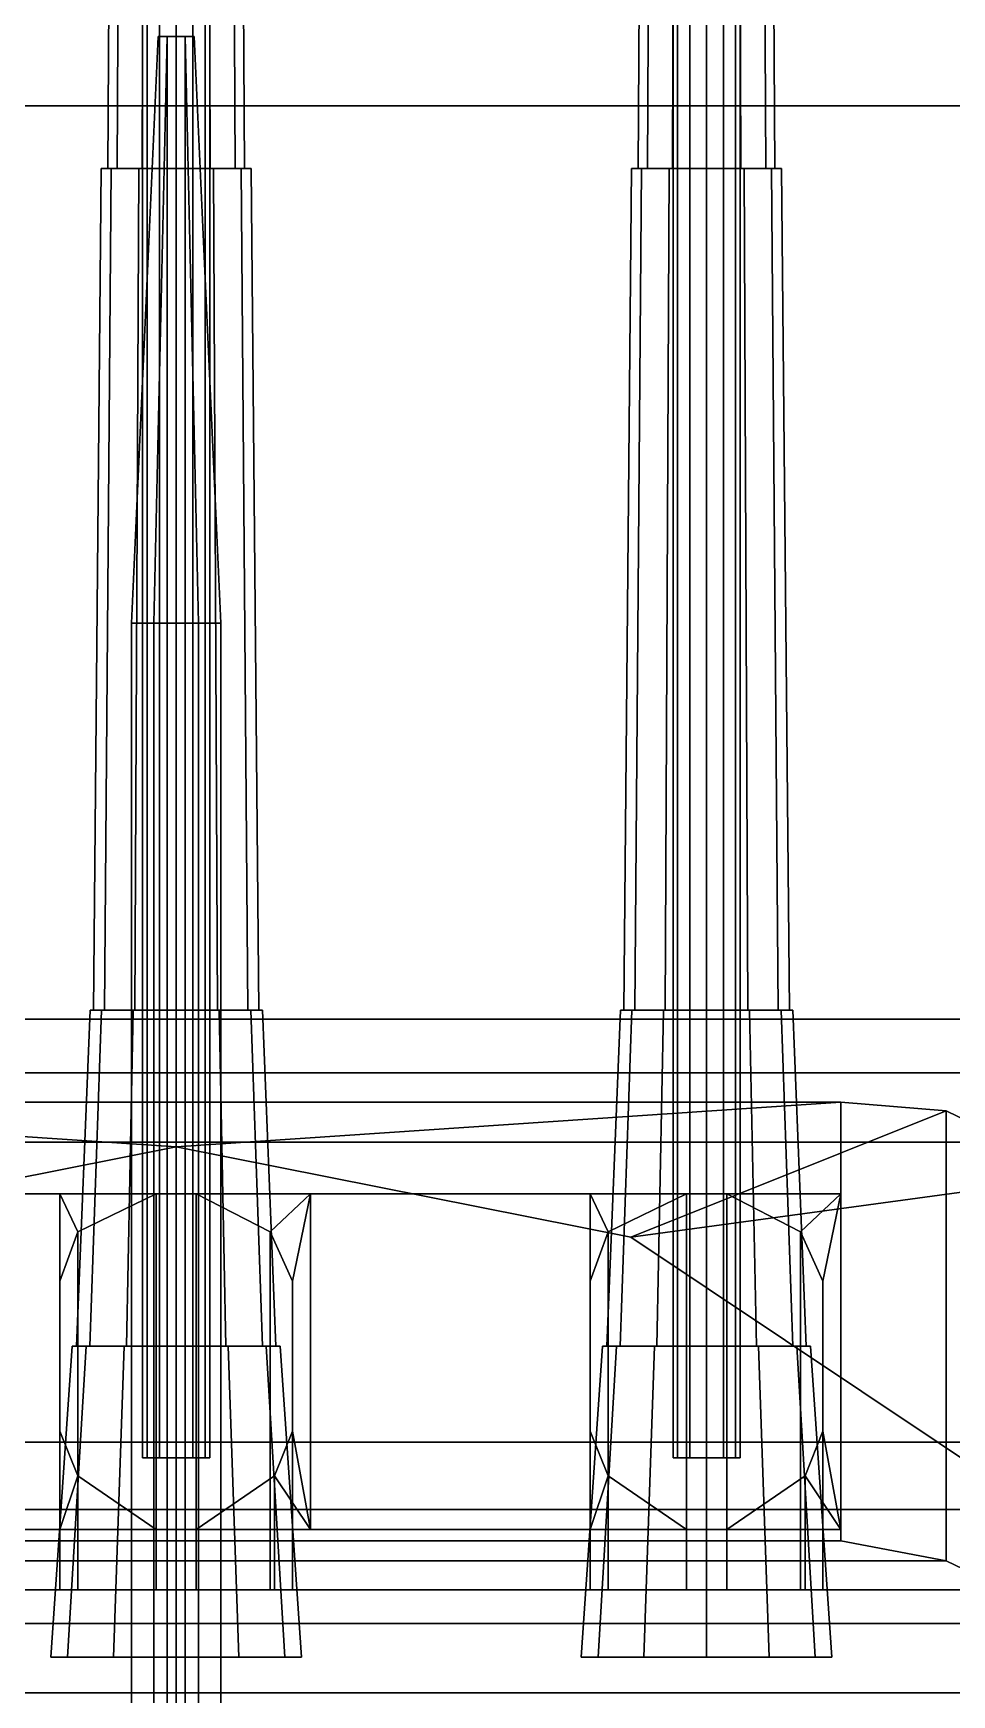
# Model space of a CAD drawing. Header units: millimetres. Extents: x -15 to 15, y -108 to 101.
# Drawn here: x -0.64 to 3.47, y -6.36 to 1.07 of the extents above; entities that cross this region are included whole.
import ezdxf

# ---------------------------------------------------------------- set-up
doc = ezdxf.new("R2010")
doc.units = ezdxf.units.MM
for name, color, linetype in [('citadelle', 3, 'Continuous'), ('gun', 1, 'Continuous'), ('railings_mirrored', 6, 'Continuous'), ('superstructure', 4, 'Continuous'), ('turret', 2, 'Continuous')]:
    doc.layers.add(name, color=color, linetype=linetype)

msp = doc.modelspace()

# ---------------------------------------------------------------- linework, layer by layer
for points in [[(-6.59, 2.36, -9.51), (0, 2.36, -9.55), (0, -3.58, -9.55), (-6.59, -3.58, -9.51)], [(6.59, -3.58, -9.51), (0, -3.58, -9.55), (0, 2.36, -9.55), (6.59, 2.36, -9.51)], [(-0.2, -1.57, 19.7), (-0.1, -1.57, 19.8732), (-0.04, 1.05, 19.6693), (-0.08, 1.05, 19.6)], [(-0.1, -1.57, 19.5268), (-0.2, -1.57, 19.7), (-0.08, 1.05, 19.6), (-0.04, 1.05, 19.5307)], [(-0.1, -1.57, 19.8732), (0.1, -1.57, 19.8732), (0.04, 1.05, 19.6693), (-0.04, 1.05, 19.6693)], [(0.1, -1.57, 19.5268), (-0.1, -1.57, 19.5268), (-0.04, 1.05, 19.5307), (0.04, 1.05, 19.5307)], [(-0.04, 1.05, 19.6693), (0.04, 1.05, 19.6693), (0.08, 1.05, 19.6), (-0.08, 1.05, 19.6)], [(-0.08, 1.05, 19.6), (0.08, 1.05, 19.6), (0.04, 1.05, 19.5307), (-0.04, 1.05, 19.5307)], [(-0.04, 1.05, 19.33), (-0.04, -15.01, 19.33), (-0.04, -15.01, 19.53), (-0.04, 1.05, 19.53)], [(0.04, 1.05, 19.53), (0.04, 1.05, 19.33), (-0.04, 1.05, 19.33), (-0.04, 1.05, 19.53)], [(0.04, 1.05, 19.33), (0.04, -15.01, 19.33), (-0.04, -15.01, 19.33), (-0.04, 1.05, 19.33)], [(0.1, -1.57, 19.8732), (0.2, -1.57, 19.7), (0.08, 1.05, 19.6), (0.04, 1.05, 19.6693)], [(0.2, -1.57, 19.7), (0.1, -1.57, 19.5268), (0.04, 1.05, 19.5307), (0.08, 1.05, 19.6)], [(0.04, -15.01, 19.53), (0.04, -15.01, 19.33), (0.04, 1.05, 19.33), (0.04, 1.05, 19.53)], [(-0.2, -17.83, 19.7), (-0.1, -17.83, 19.8732), (-0.1, -1.57, 19.8732), (-0.2, -1.57, 19.7)], [(-0.1, -17.83, 19.5268), (-0.2, -17.83, 19.7), (-0.2, -1.57, 19.7), (-0.1, -1.57, 19.5268)], [(-0.1, -17.83, 19.8732), (0.1, -17.83, 19.8732), (0.1, -1.57, 19.8732), (-0.1, -1.57, 19.8732)], [(0.1, -17.83, 19.5268), (-0.1, -17.83, 19.5268), (-0.1, -1.57, 19.5268), (0.1, -1.57, 19.5268)], [(0.1, -17.83, 19.8732), (0.2, -17.83, 19.7), (0.2, -1.57, 19.7), (0.1, -1.57, 19.8732)], [(0.2, -17.83, 19.7), (0.1, -17.83, 19.5268), (0.1, -1.57, 19.5268), (0.2, -1.57, 19.7)], [(-6.59, -3.58, -9.51), (0, -3.58, -9.55), (0, -9.44, -9.55), (-6.59, -9.44, -9.5)], [(6.59, -9.44, -9.5), (0, -9.44, -9.55), (0, -3.58, -9.55), (6.59, -3.58, -9.51)]]:
    msp.add_3dface(points)
at = {"layer": 'citadelle'}
for points in [[(12.07, 6.28, 4.59), (-12.07, 6.28, 4.59), (-12.13, 0.74, 4.59), (12.13, 0.74, 4.59)], [(12.13, 0.74, 4.59), (-12.13, 0.74, 4.59), (-13.6, -3.34, 4.59), (13.6, -3.34, 4.59)], [(13.6, -3.34, 4.59), (-13.6, -3.34, 4.59), (-12.99, -3.89, 4.59), (12.99, -3.89, 4.59)], [(12.99, -3.89, 4.59), (-12.99, -3.89, 4.59), (-12.34, -5.23, 4.59), (12.34, -5.23, 4.59)], [(12.34, -5.23, 4.59), (-12.34, -5.23, 4.59), (-12.41, -5.53, 4.59), (12.41, -5.53, 4.59)], [(12.41, -5.53, 4.59), (-12.41, -5.53, 4.59), (-13.09, -9.43, 4.59), (13.09, -9.43, 4.59)]]:
    msp.add_3dface(points, dxfattribs=at)
at = {"layer": 'gun'}
for points in [[(-0.2425, 4.7, 7.07), (-0.28, 4.7, 6.93), (-0.305, 0.46, 6.93), (-0.2641, 0.46, 7.0825)], [(-0.28, 4.7, 6.93), (-0.2425, 4.7, 6.79), (-0.2641, 0.46, 6.7775), (-0.305, 0.46, 6.93)], [(-0.14, 4.7, 7.1725), (-0.2425, 4.7, 7.07), (-0.2641, 0.46, 7.0825), (-0.1525, 0.46, 7.1941)], [(-0.2425, 4.7, 6.79), (-0.14, 4.7, 6.6875), (-0.1525, 0.46, 6.6659), (-0.2641, 0.46, 6.7775)], [(0, 4.7, 7.21), (-0.14, 4.7, 7.1725), (-0.1525, 0.46, 7.1941), (0, 0.46, 7.235)], [(-0.14, 4.7, 6.6875), (0, 4.7, 6.65), (0, 0.46, 6.625), (-0.1525, 0.46, 6.6659)], [(-0.15, -5.3, 6.93), (-0.1299, -5.3, 6.855), (-0.1299, 4.7, 6.855), (-0.15, 4.7, 6.93)], [(-0.1299, -5.3, 7.005), (-0.15, -5.3, 6.93), (-0.15, 4.7, 6.93), (-0.1299, 4.7, 7.005)], [(-0.1299, -5.3, 6.855), (-0.075, -5.3, 6.8001), (-0.075, 4.7, 6.8001), (-0.1299, 4.7, 6.855)], [(-0.075, -5.3, 7.0599), (-0.1299, -5.3, 7.005), (-0.1299, 4.7, 7.005), (-0.075, 4.7, 7.0599)], [(0, -5.3, 7.08), (-0.075, -5.3, 7.0599), (-0.075, 4.7, 7.0599), (0, 4.7, 7.08)], [(-0.075, -5.3, 6.8001), (0, -5.3, 6.78), (0, 4.7, 6.78), (-0.075, 4.7, 6.8001)], [(0.14, 4.7, 7.1725), (0, 4.7, 7.21), (0, 0.46, 7.235), (0.1525, 0.46, 7.1941)], [(0, 4.7, 6.65), (0.14, 4.7, 6.6875), (0.1525, 0.46, 6.6659), (0, 0.46, 6.625)], [(0.075, -5.3, 7.0599), (0, -5.3, 7.08), (0, 4.7, 7.08), (0.075, 4.7, 7.0599)], [(0, -5.3, 6.78), (0.075, -5.3, 6.8001), (0.075, 4.7, 6.8001), (0, 4.7, 6.78)], [(0.1299, -5.3, 7.005), (0.075, -5.3, 7.0599), (0.075, 4.7, 7.0599), (0.1299, 4.7, 7.005)], [(0.075, -5.3, 6.8001), (0.1299, -5.3, 6.855), (0.1299, 4.7, 6.855), (0.075, 4.7, 6.8001)], [(0.15, -5.3, 6.93), (0.1299, -5.3, 7.005), (0.1299, 4.7, 7.005), (0.15, 4.7, 6.93)], [(0.1299, -5.3, 6.855), (0.15, -5.3, 6.93), (0.15, 4.7, 6.93), (0.1299, 4.7, 6.855)], [(0.2425, 4.7, 7.07), (0.14, 4.7, 7.1725), (0.1525, 0.46, 7.1941), (0.2641, 0.46, 7.0825)], [(0.14, 4.7, 6.6875), (0.2425, 4.7, 6.79), (0.2641, 0.46, 6.7775), (0.1525, 0.46, 6.6659)], [(0.28, 4.7, 6.93), (0.2425, 4.7, 7.07), (0.2641, 0.46, 7.0825), (0.305, 0.46, 6.93)], [(0.2425, 4.7, 6.79), (0.28, 4.7, 6.93), (0.305, 0.46, 6.93), (0.2641, 0.46, 6.7775)], [(2.09, 4.7, 6.93), (2.1275, 4.7, 6.79), (2.1059, 0.46, 6.7775), (2.065, 0.46, 6.93)], [(2.1275, 4.7, 7.07), (2.09, 4.7, 6.93), (2.065, 0.46, 6.93), (2.1059, 0.46, 7.0825)], [(2.1275, 4.7, 6.79), (2.23, 4.7, 6.6875), (2.2175, 0.46, 6.6659), (2.1059, 0.46, 6.7775)], [(2.23, 4.7, 7.1725), (2.1275, 4.7, 7.07), (2.1059, 0.46, 7.0825), (2.2175, 0.46, 7.1941)], [(2.23, 4.7, 6.6875), (2.37, 4.7, 6.65), (2.37, 0.46, 6.625), (2.2175, 0.46, 6.6659)], [(2.37, 4.7, 7.21), (2.23, 4.7, 7.1725), (2.2175, 0.46, 7.1941), (2.37, 0.46, 7.235)], [(2.2401, -5.3, 7.005), (2.22, -5.3, 6.93), (2.22, 4.7, 6.93), (2.2401, 4.7, 7.005)], [(2.22, -5.3, 6.93), (2.2401, -5.3, 6.855), (2.2401, 4.7, 6.855), (2.22, 4.7, 6.93)], [(2.295, -5.3, 7.0599), (2.2401, -5.3, 7.005), (2.2401, 4.7, 7.005), (2.295, 4.7, 7.0599)], [(2.2401, -5.3, 6.855), (2.295, -5.3, 6.8001), (2.295, 4.7, 6.8001), (2.2401, 4.7, 6.855)], [(2.295, -5.3, 6.8001), (2.37, -5.3, 6.78), (2.37, 4.7, 6.78), (2.295, 4.7, 6.8001)], [(2.37, -5.3, 7.08), (2.295, -5.3, 7.0599), (2.295, 4.7, 7.0599), (2.37, 4.7, 7.08)], [(2.37, -5.3, 6.78), (2.445, -5.3, 6.8001), (2.445, 4.7, 6.8001), (2.37, 4.7, 6.78)], [(2.445, -5.3, 7.0599), (2.37, -5.3, 7.08), (2.37, 4.7, 7.08), (2.445, 4.7, 7.0599)], [(2.37, 4.7, 6.65), (2.51, 4.7, 6.6875), (2.5225, 0.46, 6.6659), (2.37, 0.46, 6.625)], [(2.51, 4.7, 7.1725), (2.37, 4.7, 7.21), (2.37, 0.46, 7.235), (2.5225, 0.46, 7.1941)], [(2.445, -5.3, 6.8001), (2.4999, -5.3, 6.855), (2.4999, 4.7, 6.855), (2.445, 4.7, 6.8001)], [(2.4999, -5.3, 7.005), (2.445, -5.3, 7.0599), (2.445, 4.7, 7.0599), (2.4999, 4.7, 7.005)], [(2.4999, -5.3, 6.855), (2.52, -5.3, 6.93), (2.52, 4.7, 6.93), (2.4999, 4.7, 6.855)], [(2.52, -5.3, 6.93), (2.4999, -5.3, 7.005), (2.4999, 4.7, 7.005), (2.52, 4.7, 6.93)], [(2.51, 4.7, 6.6875), (2.6125, 4.7, 6.79), (2.6341, 0.46, 6.7775), (2.5225, 0.46, 6.6659)], [(2.6125, 4.7, 7.07), (2.51, 4.7, 7.1725), (2.5225, 0.46, 7.1941), (2.6341, 0.46, 7.0825)], [(2.6125, 4.7, 6.79), (2.65, 4.7, 6.93), (2.675, 0.46, 6.93), (2.6341, 0.46, 6.7775)], [(2.65, 4.7, 6.93), (2.6125, 4.7, 7.07), (2.6341, 0.46, 7.0825), (2.675, 0.46, 6.93)], [(-0.2901, 0.46, 7.0975), (-0.335, 0.46, 6.93), (-0.37, -3.3, 6.93), (-0.3204, -3.3, 7.115)], [(-0.335, 0.46, 6.93), (-0.2901, 0.46, 6.7625), (-0.3204, -3.3, 6.745), (-0.37, -3.3, 6.93)], [(-0.2641, 0.46, 7.0825), (-0.305, 0.46, 6.93), (-0.335, 0.46, 6.93), (-0.2901, 0.46, 7.0975)], [(-0.305, 0.46, 6.93), (-0.2641, 0.46, 6.7775), (-0.2901, 0.46, 6.7625), (-0.335, 0.46, 6.93)], [(-0.1675, 0.46, 7.2201), (-0.2901, 0.46, 7.0975), (-0.3204, -3.3, 7.115), (-0.185, -3.3, 7.2504)], [(-0.2901, 0.46, 6.7625), (-0.1675, 0.46, 6.6399), (-0.185, -3.3, 6.6096), (-0.3204, -3.3, 6.745)], [(-0.1525, 0.46, 7.1941), (-0.2641, 0.46, 7.0825), (-0.2901, 0.46, 7.0975), (-0.1675, 0.46, 7.2201)], [(-0.2641, 0.46, 6.7775), (-0.1525, 0.46, 6.6659), (-0.1675, 0.46, 6.6399), (-0.2901, 0.46, 6.7625)], [(0, 0.46, 7.265), (-0.1675, 0.46, 7.2201), (-0.185, -3.3, 7.2504), (0, -3.3, 7.3)], [(-0.1675, 0.46, 6.6399), (0, 0.46, 6.595), (0, -3.3, 6.56), (-0.185, -3.3, 6.6096)], [(0, 0.46, 7.235), (-0.1525, 0.46, 7.1941), (-0.1675, 0.46, 7.2201), (0, 0.46, 7.265)], [(-0.1525, 0.46, 6.6659), (0, 0.46, 6.625), (0, 0.46, 6.595), (-0.1675, 0.46, 6.6399)], [(0.1675, 0.46, 7.2201), (0, 0.46, 7.265), (0, -3.3, 7.3), (0.185, -3.3, 7.2504)], [(0, 0.46, 6.595), (0.1675, 0.46, 6.6399), (0.185, -3.3, 6.6096), (0, -3.3, 6.56)], [(0.1525, 0.46, 7.1941), (0, 0.46, 7.235), (0, 0.46, 7.265), (0.1675, 0.46, 7.2201)], [(0, 0.46, 6.625), (0.1525, 0.46, 6.6659), (0.1675, 0.46, 6.6399), (0, 0.46, 6.595)], [(0.2641, 0.46, 7.0825), (0.1525, 0.46, 7.1941), (0.1675, 0.46, 7.2201), (0.2901, 0.46, 7.0975)], [(0.1525, 0.46, 6.6659), (0.2641, 0.46, 6.7775), (0.2901, 0.46, 6.7625), (0.1675, 0.46, 6.6399)], [(0.2901, 0.46, 7.0975), (0.1675, 0.46, 7.2201), (0.185, -3.3, 7.2504), (0.3204, -3.3, 7.115)], [(0.1675, 0.46, 6.6399), (0.2901, 0.46, 6.7625), (0.3204, -3.3, 6.745), (0.185, -3.3, 6.6096)], [(0.305, 0.46, 6.93), (0.2641, 0.46, 7.0825), (0.2901, 0.46, 7.0975), (0.335, 0.46, 6.93)], [(0.2641, 0.46, 6.7775), (0.305, 0.46, 6.93), (0.335, 0.46, 6.93), (0.2901, 0.46, 6.7625)], [(0.335, 0.46, 6.93), (0.2901, 0.46, 7.0975), (0.3204, -3.3, 7.115), (0.37, -3.3, 6.93)], [(0.2901, 0.46, 6.7625), (0.335, 0.46, 6.93), (0.37, -3.3, 6.93), (0.3204, -3.3, 6.745)], [(2.035, 0.46, 6.93), (2.0799, 0.46, 6.7625), (2.0496, -3.3, 6.745), (2, -3.3, 6.93)], [(2.0799, 0.46, 7.0975), (2.035, 0.46, 6.93), (2, -3.3, 6.93), (2.0496, -3.3, 7.115)], [(2.065, 0.46, 6.93), (2.1059, 0.46, 6.7775), (2.0799, 0.46, 6.7625), (2.035, 0.46, 6.93)], [(2.1059, 0.46, 7.0825), (2.065, 0.46, 6.93), (2.035, 0.46, 6.93), (2.0799, 0.46, 7.0975)], [(2.0799, 0.46, 6.7625), (2.2025, 0.46, 6.6399), (2.185, -3.3, 6.6096), (2.0496, -3.3, 6.745)], [(2.2025, 0.46, 7.2201), (2.0799, 0.46, 7.0975), (2.0496, -3.3, 7.115), (2.185, -3.3, 7.2504)], [(2.1059, 0.46, 6.7775), (2.2175, 0.46, 6.6659), (2.2025, 0.46, 6.6399), (2.0799, 0.46, 6.7625)], [(2.2175, 0.46, 7.1941), (2.1059, 0.46, 7.0825), (2.0799, 0.46, 7.0975), (2.2025, 0.46, 7.2201)], [(2.2025, 0.46, 6.6399), (2.37, 0.46, 6.595), (2.37, -3.3, 6.56), (2.185, -3.3, 6.6096)], [(2.37, 0.46, 7.265), (2.2025, 0.46, 7.2201), (2.185, -3.3, 7.2504), (2.37, -3.3, 7.3)], [(2.2175, 0.46, 6.6659), (2.37, 0.46, 6.625), (2.37, 0.46, 6.595), (2.2025, 0.46, 6.6399)], [(2.37, 0.46, 7.235), (2.2175, 0.46, 7.1941), (2.2025, 0.46, 7.2201), (2.37, 0.46, 7.265)], [(2.37, 0.46, 6.595), (2.5375, 0.46, 6.6399), (2.555, -3.3, 6.6096), (2.37, -3.3, 6.56)], [(2.5375, 0.46, 7.2201), (2.37, 0.46, 7.265), (2.37, -3.3, 7.3), (2.555, -3.3, 7.2504)], [(2.37, 0.46, 6.625), (2.5225, 0.46, 6.6659), (2.5375, 0.46, 6.6399), (2.37, 0.46, 6.595)], [(2.5225, 0.46, 7.1941), (2.37, 0.46, 7.235), (2.37, 0.46, 7.265), (2.5375, 0.46, 7.2201)], [(2.5225, 0.46, 6.6659), (2.6341, 0.46, 6.7775), (2.6601, 0.46, 6.7625), (2.5375, 0.46, 6.6399)], [(2.6341, 0.46, 7.0825), (2.5225, 0.46, 7.1941), (2.5375, 0.46, 7.2201), (2.6601, 0.46, 7.0975)], [(2.5375, 0.46, 6.6399), (2.6601, 0.46, 6.7625), (2.6904, -3.3, 6.745), (2.555, -3.3, 6.6096)], [(2.6601, 0.46, 7.0975), (2.5375, 0.46, 7.2201), (2.555, -3.3, 7.2504), (2.6904, -3.3, 7.115)], [(2.6341, 0.46, 6.7775), (2.675, 0.46, 6.93), (2.705, 0.46, 6.93), (2.6601, 0.46, 6.7625)], [(2.675, 0.46, 6.93), (2.6341, 0.46, 7.0825), (2.6601, 0.46, 7.0975), (2.705, 0.46, 6.93)], [(2.6601, 0.46, 6.7625), (2.705, 0.46, 6.93), (2.74, -3.3, 6.93), (2.6904, -3.3, 6.745)], [(2.705, 0.46, 6.93), (2.6601, 0.46, 7.0975), (2.6904, -3.3, 7.115), (2.74, -3.3, 6.93)], [(-0.445, -4.8, 6.93), (-0.3854, -4.8, 7.1525), (-0.3334, -3.3, 7.1225), (-0.385, -3.3, 6.93)], [(-0.3854, -4.8, 6.7075), (-0.445, -4.8, 6.93), (-0.385, -3.3, 6.93), (-0.3334, -3.3, 6.7375)], [(-0.3854, -4.8, 7.1525), (-0.2225, -4.8, 7.3154), (-0.1925, -3.3, 7.2634), (-0.3334, -3.3, 7.1225)], [(-0.2225, -4.8, 6.5446), (-0.3854, -4.8, 6.7075), (-0.3334, -3.3, 6.7375), (-0.1925, -3.3, 6.5966)], [(-0.3204, -3.3, 7.115), (-0.37, -3.3, 6.93), (-0.385, -3.3, 6.93), (-0.3334, -3.3, 7.1225)], [(-0.37, -3.3, 6.93), (-0.3204, -3.3, 6.745), (-0.3334, -3.3, 6.7375), (-0.385, -3.3, 6.93)], [(-0.185, -3.3, 7.2504), (-0.3204, -3.3, 7.115), (-0.3334, -3.3, 7.1225), (-0.1925, -3.3, 7.2634)], [(-0.3204, -3.3, 6.745), (-0.185, -3.3, 6.6096), (-0.1925, -3.3, 6.5966), (-0.3334, -3.3, 6.7375)], [(-0.2225, -4.8, 7.3154), (0, -4.8, 7.375), (0, -3.3, 7.315), (-0.1925, -3.3, 7.2634)], [(0, -4.8, 6.485), (-0.2225, -4.8, 6.5446), (-0.1925, -3.3, 6.5966), (0, -3.3, 6.545)], [(0, -3.3, 7.3), (-0.185, -3.3, 7.2504), (-0.1925, -3.3, 7.2634), (0, -3.3, 7.315)], [(-0.185, -3.3, 6.6096), (0, -3.3, 6.56), (0, -3.3, 6.545), (-0.1925, -3.3, 6.5966)], [(0.185, -3.3, 7.2504), (0, -3.3, 7.3), (0, -3.3, 7.315), (0.1925, -3.3, 7.2634)], [(0, -4.8, 7.375), (0.2225, -4.8, 7.3154), (0.1925, -3.3, 7.2634), (0, -3.3, 7.315)], [(0, -3.3, 6.56), (0.185, -3.3, 6.6096), (0.1925, -3.3, 6.5966), (0, -3.3, 6.545)], [(0.2225, -4.8, 6.5446), (0, -4.8, 6.485), (0, -3.3, 6.545), (0.1925, -3.3, 6.5966)], [(0.3204, -3.3, 7.115), (0.185, -3.3, 7.2504), (0.1925, -3.3, 7.2634), (0.3334, -3.3, 7.1225)], [(0.185, -3.3, 6.6096), (0.3204, -3.3, 6.745), (0.3334, -3.3, 6.7375), (0.1925, -3.3, 6.5966)], [(0.2225, -4.8, 7.3154), (0.3854, -4.8, 7.1525), (0.3334, -3.3, 7.1225), (0.1925, -3.3, 7.2634)], [(0.3854, -4.8, 6.7075), (0.2225, -4.8, 6.5446), (0.1925, -3.3, 6.5966), (0.3334, -3.3, 6.7375)], [(0.37, -3.3, 6.93), (0.3204, -3.3, 7.115), (0.3334, -3.3, 7.1225), (0.385, -3.3, 6.93)], [(0.3204, -3.3, 6.745), (0.37, -3.3, 6.93), (0.385, -3.3, 6.93), (0.3334, -3.3, 6.7375)], [(0.3854, -4.8, 7.1525), (0.445, -4.8, 6.93), (0.385, -3.3, 6.93), (0.3334, -3.3, 7.1225)], [(0.445, -4.8, 6.93), (0.3854, -4.8, 6.7075), (0.3334, -3.3, 6.7375), (0.385, -3.3, 6.93)], [(1.9846, -4.8, 6.7075), (1.925, -4.8, 6.93), (1.985, -3.3, 6.93), (2.0366, -3.3, 6.7375)], [(1.925, -4.8, 6.93), (1.9846, -4.8, 7.1525), (2.0366, -3.3, 7.1225), (1.985, -3.3, 6.93)], [(2.1475, -4.8, 6.5446), (1.9846, -4.8, 6.7075), (2.0366, -3.3, 6.7375), (2.1775, -3.3, 6.5966)], [(1.9846, -4.8, 7.1525), (2.1475, -4.8, 7.3154), (2.1775, -3.3, 7.2634), (2.0366, -3.3, 7.1225)], [(2, -3.3, 6.93), (2.0496, -3.3, 6.745), (2.0366, -3.3, 6.7375), (1.985, -3.3, 6.93)], [(2.0496, -3.3, 7.115), (2, -3.3, 6.93), (1.985, -3.3, 6.93), (2.0366, -3.3, 7.1225)], [(2.0496, -3.3, 6.745), (2.185, -3.3, 6.6096), (2.1775, -3.3, 6.5966), (2.0366, -3.3, 6.7375)], [(2.185, -3.3, 7.2504), (2.0496, -3.3, 7.115), (2.0366, -3.3, 7.1225), (2.1775, -3.3, 7.2634)], [(2.37, -4.8, 6.485), (2.1475, -4.8, 6.5446), (2.1775, -3.3, 6.5966), (2.37, -3.3, 6.545)], [(2.1475, -4.8, 7.3154), (2.37, -4.8, 7.375), (2.37, -3.3, 7.315), (2.1775, -3.3, 7.2634)], [(2.185, -3.3, 6.6096), (2.37, -3.3, 6.56), (2.37, -3.3, 6.545), (2.1775, -3.3, 6.5966)], [(2.37, -3.3, 7.3), (2.185, -3.3, 7.2504), (2.1775, -3.3, 7.2634), (2.37, -3.3, 7.315)], [(2.5925, -4.8, 6.5446), (2.37, -4.8, 6.485), (2.37, -3.3, 6.545), (2.5625, -3.3, 6.5966)], [(2.37, -3.3, 6.56), (2.555, -3.3, 6.6096), (2.5625, -3.3, 6.5966), (2.37, -3.3, 6.545)], [(2.37, -4.8, 7.375), (2.5925, -4.8, 7.3154), (2.5625, -3.3, 7.2634), (2.37, -3.3, 7.315)], [(2.555, -3.3, 7.2504), (2.37, -3.3, 7.3), (2.37, -3.3, 7.315), (2.5625, -3.3, 7.2634)], [(2.555, -3.3, 6.6096), (2.6904, -3.3, 6.745), (2.7034, -3.3, 6.7375), (2.5625, -3.3, 6.5966)], [(2.6904, -3.3, 7.115), (2.555, -3.3, 7.2504), (2.5625, -3.3, 7.2634), (2.7034, -3.3, 7.1225)], [(2.7554, -4.8, 6.7075), (2.5925, -4.8, 6.5446), (2.5625, -3.3, 6.5966), (2.7034, -3.3, 6.7375)], [(2.5925, -4.8, 7.3154), (2.7554, -4.8, 7.1525), (2.7034, -3.3, 7.1225), (2.5625, -3.3, 7.2634)], [(2.6904, -3.3, 6.745), (2.74, -3.3, 6.93), (2.755, -3.3, 6.93), (2.7034, -3.3, 6.7375)], [(2.74, -3.3, 6.93), (2.6904, -3.3, 7.115), (2.7034, -3.3, 7.1225), (2.755, -3.3, 6.93)], [(2.815, -4.8, 6.93), (2.7554, -4.8, 6.7075), (2.7034, -3.3, 6.7375), (2.755, -3.3, 6.93)], [(2.7554, -4.8, 7.1525), (2.815, -4.8, 6.93), (2.755, -3.3, 6.93), (2.7034, -3.3, 7.1225)], [(-0.56, -6.19, 6.93), (-0.485, -6.19, 7.21), (-0.4027, -4.8, 7.1625), (-0.465, -4.8, 6.93)], [(-0.485, -6.19, 6.65), (-0.56, -6.19, 6.93), (-0.465, -4.8, 6.93), (-0.4027, -4.8, 6.6975)], [(-0.485, -6.19, 7.21), (-0.28, -6.19, 7.415), (-0.2325, -4.8, 7.3327), (-0.4027, -4.8, 7.1625)], [(-0.28, -6.19, 6.445), (-0.485, -6.19, 6.65), (-0.4027, -4.8, 6.6975), (-0.2325, -4.8, 6.5273)], [(-0.3854, -4.8, 7.1525), (-0.445, -4.8, 6.93), (-0.465, -4.8, 6.93), (-0.4027, -4.8, 7.1625)], [(-0.445, -4.8, 6.93), (-0.3854, -4.8, 6.7075), (-0.4027, -4.8, 6.6975), (-0.465, -4.8, 6.93)], [(-0.2225, -4.8, 7.3154), (-0.3854, -4.8, 7.1525), (-0.4027, -4.8, 7.1625), (-0.2325, -4.8, 7.3327)], [(-0.3854, -4.8, 6.7075), (-0.2225, -4.8, 6.5446), (-0.2325, -4.8, 6.5273), (-0.4027, -4.8, 6.6975)], [(-0.28, -6.19, 7.415), (0, -6.19, 7.49), (0, -4.8, 7.395), (-0.2325, -4.8, 7.3327)], [(0, -6.19, 6.37), (-0.28, -6.19, 6.445), (-0.2325, -4.8, 6.5273), (0, -4.8, 6.465)], [(0, -4.8, 7.375), (-0.2225, -4.8, 7.3154), (-0.2325, -4.8, 7.3327), (0, -4.8, 7.395)], [(-0.2225, -4.8, 6.5446), (0, -4.8, 6.485), (0, -4.8, 6.465), (-0.2325, -4.8, 6.5273)], [(0.2225, -4.8, 7.3154), (0, -4.8, 7.375), (0, -4.8, 7.395), (0.2325, -4.8, 7.3327)], [(0, -6.19, 7.49), (0.28, -6.19, 7.415), (0.2325, -4.8, 7.3327), (0, -4.8, 7.395)], [(0, -4.8, 6.485), (0.2225, -4.8, 6.5446), (0.2325, -4.8, 6.5273), (0, -4.8, 6.465)], [(0.28, -6.19, 6.445), (0, -6.19, 6.37), (0, -4.8, 6.465), (0.2325, -4.8, 6.5273)], [(0.3854, -4.8, 7.1525), (0.2225, -4.8, 7.3154), (0.2325, -4.8, 7.3327), (0.4027, -4.8, 7.1625)], [(0.2225, -4.8, 6.5446), (0.3854, -4.8, 6.7075), (0.4027, -4.8, 6.6975), (0.2325, -4.8, 6.5273)], [(0.28, -6.19, 7.415), (0.485, -6.19, 7.21), (0.4027, -4.8, 7.1625), (0.2325, -4.8, 7.3327)], [(0.485, -6.19, 6.65), (0.28, -6.19, 6.445), (0.2325, -4.8, 6.5273), (0.4027, -4.8, 6.6975)], [(0.445, -4.8, 6.93), (0.3854, -4.8, 7.1525), (0.4027, -4.8, 7.1625), (0.465, -4.8, 6.93)], [(0.3854, -4.8, 6.7075), (0.445, -4.8, 6.93), (0.465, -4.8, 6.93), (0.4027, -4.8, 6.6975)], [(0.485, -6.19, 7.21), (0.56, -6.19, 6.93), (0.465, -4.8, 6.93), (0.4027, -4.8, 7.1625)], [(0.56, -6.19, 6.93), (0.485, -6.19, 6.65), (0.4027, -4.8, 6.6975), (0.465, -4.8, 6.93)], [(1.885, -6.19, 6.65), (1.81, -6.19, 6.93), (1.905, -4.8, 6.93), (1.9673, -4.8, 6.6975)], [(1.81, -6.19, 6.93), (1.885, -6.19, 7.21), (1.9673, -4.8, 7.1625), (1.905, -4.8, 6.93)], [(2.09, -6.19, 6.445), (1.885, -6.19, 6.65), (1.9673, -4.8, 6.6975), (2.1375, -4.8, 6.5273)], [(1.885, -6.19, 7.21), (2.09, -6.19, 7.415), (2.1375, -4.8, 7.3327), (1.9673, -4.8, 7.1625)], [(1.925, -4.8, 6.93), (1.9846, -4.8, 6.7075), (1.9673, -4.8, 6.6975), (1.905, -4.8, 6.93)], [(1.9846, -4.8, 7.1525), (1.925, -4.8, 6.93), (1.905, -4.8, 6.93), (1.9673, -4.8, 7.1625)], [(1.9846, -4.8, 6.7075), (2.1475, -4.8, 6.5446), (2.1375, -4.8, 6.5273), (1.9673, -4.8, 6.6975)], [(2.1475, -4.8, 7.3154), (1.9846, -4.8, 7.1525), (1.9673, -4.8, 7.1625), (2.1375, -4.8, 7.3327)], [(2.37, -6.19, 6.37), (2.09, -6.19, 6.445), (2.1375, -4.8, 6.5273), (2.37, -4.8, 6.465)], [(2.09, -6.19, 7.415), (2.37, -6.19, 7.49), (2.37, -4.8, 7.395), (2.1375, -4.8, 7.3327)], [(2.1475, -4.8, 6.5446), (2.37, -4.8, 6.485), (2.37, -4.8, 6.465), (2.1375, -4.8, 6.5273)], [(2.37, -4.8, 7.375), (2.1475, -4.8, 7.3154), (2.1375, -4.8, 7.3327), (2.37, -4.8, 7.395)], [(2.65, -6.19, 6.445), (2.37, -6.19, 6.37), (2.37, -4.8, 6.465), (2.6025, -4.8, 6.5273)], [(2.37, -4.8, 6.485), (2.5925, -4.8, 6.5446), (2.6025, -4.8, 6.5273), (2.37, -4.8, 6.465)], [(2.37, -6.19, 7.49), (2.65, -6.19, 7.415), (2.6025, -4.8, 7.3327), (2.37, -4.8, 7.395)], [(2.5925, -4.8, 7.3154), (2.37, -4.8, 7.375), (2.37, -4.8, 7.395), (2.6025, -4.8, 7.3327)], [(2.5925, -4.8, 6.5446), (2.7554, -4.8, 6.7075), (2.7727, -4.8, 6.6975), (2.6025, -4.8, 6.5273)], [(2.7554, -4.8, 7.1525), (2.5925, -4.8, 7.3154), (2.6025, -4.8, 7.3327), (2.7727, -4.8, 7.1625)], [(2.855, -6.19, 6.65), (2.65, -6.19, 6.445), (2.6025, -4.8, 6.5273), (2.7727, -4.8, 6.6975)], [(2.65, -6.19, 7.415), (2.855, -6.19, 7.21), (2.7727, -4.8, 7.1625), (2.6025, -4.8, 7.3327)], [(2.7554, -4.8, 6.7075), (2.815, -4.8, 6.93), (2.835, -4.8, 6.93), (2.7727, -4.8, 6.6975)], [(2.815, -4.8, 6.93), (2.7554, -4.8, 7.1525), (2.7727, -4.8, 7.1625), (2.835, -4.8, 6.93)], [(2.93, -6.19, 6.93), (2.855, -6.19, 6.65), (2.7727, -4.8, 6.6975), (2.835, -4.8, 6.93)], [(2.855, -6.19, 7.21), (2.93, -6.19, 6.93), (2.835, -4.8, 6.93), (2.7727, -4.8, 7.1625)]]:
    msp.add_3dface(points, dxfattribs=at)
at = {"layer": 'railings_mirrored'}
for points in [[(0, 0.97, 19.67), (0, -0.33, 20.69), (0, -0.33, 20.62), (0, 0.83, 19.67)], [(0, 0.83, 19.67), (0, -0.33, 20.62), (0, -0.33, 20.69), (0, 0.97, 19.67)], [(0, -0.59, 19.79), (0, -0.35, 20.63), (0, -0.28, 20.6), (0, -0.53, 19.79)], [(0, -0.53, 19.79), (0, -0.28, 20.6), (0, -0.35, 20.63), (0, -0.59, 19.79)], [(0, -0.33, 20.62), (0, -1.49, 20.84), (0, -1.49, 20.91), (0, -0.33, 20.69)], [(0, -0.33, 20.69), (0, -1.49, 20.91), (0, -1.49, 20.84), (0, -0.33, 20.62)], [(0, -17.73, 20.91), (0, -1.49, 20.91), (0, -1.49, 20.84), (0, -17.73, 20.84)], [(0, -17.73, 20.84), (0, -1.49, 20.84), (0, -1.49, 20.91), (0, -17.73, 20.91)], [(0, -1.54, 19.87), (0, -1.54, 20.84), (0, -1.6, 20.84), (0, -1.6, 19.87)], [(0, -1.6, 19.87), (0, -1.6, 20.84), (0, -1.54, 20.84), (0, -1.54, 19.87)], [(0, -3.07, 19.87), (0, -3.07, 20.84), (0, -3.01, 20.84), (0, -3.01, 19.87)], [(0, -3.01, 19.87), (0, -3.01, 20.84), (0, -3.07, 20.84), (0, -3.07, 19.87)], [(0, -4.53, 19.87), (0, -4.53, 20.84), (0, -4.47, 20.84), (0, -4.47, 19.87)], [(0, -4.47, 19.87), (0, -4.47, 20.84), (0, -4.53, 20.84), (0, -4.53, 19.87)], [(0, -5.94, 19.87), (0, -5.94, 20.84), (0, -6, 20.84), (0, -6, 19.87)], [(0, -6, 19.87), (0, -6, 20.84), (0, -5.94, 20.84), (0, -5.94, 19.87)]]:
    msp.add_3dface(points, dxfattribs=at)
at = {"layer": 'superstructure'}
for points in [[(0, -3.91, 4.59), (-2.032, -4.3142, 4.59), (-2.032, -4.3142, 5.72), (0, -3.91, 5.72)], [(2.032, -4.3142, 4.59), (0, -3.91, 4.59), (0, -3.91, 5.72), (2.032, -4.3142, 5.72)], [(3.7547, -5.4653, 4.59), (2.032, -4.3142, 4.59), (2.032, -4.3142, 5.72), (3.7547, -5.4653, 5.72)]]:
    msp.add_3dface(points, dxfattribs=at)
at = {"layer": 'turret'}
for points in [[(-2.97, -3.71, 5.72), (0, -3.91, 5.72), (-2.032, -4.3142, 5.72), (-3.44, -3.75, 5.72)], [(2.97, -3.71, 5.72), (2.97, -3.71, 5.72), (0, -3.91, 5.72), (-2.97, -3.71, 5.72)], [(2.97, -3.71, 5.72), (-2.97, -3.71, 5.72), (-2.97, -4.12, 6.2409), (2.97, -4.12, 6.2409)], [(2.97, -3.71, 5.72), (3.44, -3.75, 5.72), (2.032, -4.3142, 5.72), (0, -3.91, 5.72)], [(2.97, -5.67, 8.21), (3.44, -5.76, 8.22), (3.44, -3.75, 5.72), (2.97, -3.71, 5.72)], [(3.75, -3.9, 5.72), (3.97, -4.05, 5.72), (2.032, -4.3142, 5.72), (3.44, -3.75, 5.72)], [(3.44, -5.76, 8.22), (3.71, -5.89, 8.23), (3.75, -3.9, 5.72), (3.44, -3.75, 5.72)], [(3.97, -4.05, 5.72), (4.25, -4.44, 5.72), (3.7547, -5.4653, 5.72), (2.032, -4.3142, 5.72)], [(-0.52, -4.12, 6.2409), (-1.77, -4.12, 6.2409), (-1.77, -5.62, 8.1465), (-0.52, -5.62, 8.1465)], [(-0.44, -4.29, 6.4568), (-0.09, -4.12, 6.2409), (-0.52, -4.12, 6.2409), (-0.44, -4.29, 6.4568)], [(-0.52, -4.51, 6.7363), (-0.44, -4.29, 6.4568), (-0.52, -4.12, 6.2409), (-0.52, -4.51, 6.7363)], [(-0.44, -4.29, 6.4568), (-0.44, -5.89, 6.4568), (-0.09, -5.89, 6.2409), (-0.09, -4.12, 6.2409)], [(-0.09, -4.12, 6.2409), (-0.09, -5.89, 6.2409), (0.09, -5.89, 6.2409), (0.09, -4.12, 6.2409)], [(0.42, -4.29, 6.4568), (0.6, -4.12, 6.2409), (0.09, -4.12, 6.2409), (0.42, -4.29, 6.4568)], [(0.09, -4.12, 6.2409), (0.09, -5.89, 6.2409), (0.42, -5.89, 6.4568), (0.42, -4.29, 6.4568)], [(0.52, -4.51, 6.7363), (0.6, -4.12, 6.2409), (0.42, -4.29, 6.4568), (0.52, -4.51, 6.7363)], [(0.6, -4.12, 6.2409), (0.52, -4.51, 6.7363), (0.52, -5.18, 7.5875), (0.6, -5.62, 8.1465)], [(1.85, -4.12, 6.2409), (0.6, -4.12, 6.2409), (0.6, -5.62, 8.1465), (1.85, -5.62, 8.1465)], [(1.93, -4.29, 6.4568), (2.28, -4.12, 6.2409), (1.85, -4.12, 6.2409), (1.93, -4.29, 6.4568)], [(1.85, -4.51, 6.7363), (1.93, -4.29, 6.4568), (1.85, -4.12, 6.2409), (1.85, -4.51, 6.7363)], [(1.93, -4.29, 6.4568), (1.93, -5.89, 6.4568), (2.28, -5.89, 6.2409), (2.28, -4.12, 6.2409)], [(2.28, -4.12, 6.2409), (2.28, -5.89, 6.2409), (2.46, -5.89, 6.2409), (2.46, -4.12, 6.2409)], [(2.79, -4.29, 6.4568), (2.97, -4.12, 6.2409), (2.46, -4.12, 6.2409), (2.79, -4.29, 6.4568)], [(2.46, -4.12, 6.2409), (2.46, -5.89, 6.2409), (2.79, -5.89, 6.4568), (2.79, -4.29, 6.4568)], [(2.89, -4.51, 6.7363), (2.97, -4.12, 6.2409), (2.79, -4.29, 6.4568), (2.89, -4.51, 6.7363)], [(2.97, -4.12, 6.2409), (2.89, -4.51, 6.7363), (2.89, -5.18, 7.5875), (2.97, -5.62, 8.1465)], [(-0.52, -4.51, 6.7363), (-0.52, -5.89, 6.7363), (-0.44, -5.89, 6.4568), (-0.44, -4.29, 6.4568)], [(0.42, -4.29, 6.4568), (0.42, -5.89, 6.4568), (0.52, -5.89, 6.7363), (0.52, -4.51, 6.7363)], [(1.85, -4.51, 6.7363), (1.85, -5.89, 6.7363), (1.93, -5.89, 6.4568), (1.93, -4.29, 6.4568)], [(2.79, -4.29, 6.4568), (2.79, -5.89, 6.4568), (2.89, -5.89, 6.7363), (2.89, -4.51, 6.7363)], [(-0.52, -5.18, 7.5875), (-0.52, -5.89, 7.5875), (-0.52, -5.89, 6.7363), (-0.52, -4.51, 6.7363)], [(0.52, -4.51, 6.7363), (0.52, -5.89, 6.7363), (0.52, -5.89, 7.5875), (0.52, -5.18, 7.5875)], [(1.85, -5.18, 7.5875), (1.85, -5.89, 7.5875), (1.85, -5.89, 6.7363), (1.85, -4.51, 6.7363)], [(2.89, -4.51, 6.7363), (2.89, -5.89, 6.7363), (2.89, -5.89, 7.5875), (2.89, -5.18, 7.5875)], [(-0.44, -5.38, 7.8416), (-0.52, -5.18, 7.5875), (-0.52, -5.62, 8.1465), (-0.44, -5.38, 7.8416)], [(-0.44, -5.38, 7.8416), (-0.44, -5.89, 7.8416), (-0.52, -5.89, 7.5875), (-0.52, -5.18, 7.5875)], [(0.6, -5.62, 8.1465), (0.52, -5.18, 7.5875), (0.44, -5.38, 7.8416), (0.6, -5.62, 8.1465)], [(0.52, -5.18, 7.5875), (0.52, -5.89, 7.5875), (0.44, -5.89, 7.8416), (0.44, -5.38, 7.8416)], [(1.93, -5.38, 7.8416), (1.85, -5.18, 7.5875), (1.85, -5.62, 8.1465), (1.93, -5.38, 7.8416)], [(1.93, -5.38, 7.8416), (1.93, -5.89, 7.8416), (1.85, -5.89, 7.5875), (1.85, -5.18, 7.5875)], [(2.97, -5.62, 8.1465), (2.89, -5.18, 7.5875), (2.81, -5.38, 7.8416), (2.97, -5.62, 8.1465)], [(2.89, -5.18, 7.5875), (2.89, -5.89, 7.5875), (2.81, -5.89, 7.8416), (2.81, -5.38, 7.8416)], [(-0.09, -5.62, 8.1465), (-0.44, -5.38, 7.8416), (-0.52, -5.62, 8.1465), (-0.09, -5.62, 8.1465)], [(-0.09, -5.62, 8.1465), (-0.09, -5.89, 8.1465), (-0.44, -5.89, 7.8416), (-0.44, -5.38, 7.8416)], [(0.6, -5.62, 8.1465), (0.44, -5.38, 7.8416), (0.09, -5.62, 8.1465), (0.6, -5.62, 8.1465)], [(0.44, -5.38, 7.8416), (0.44, -5.89, 7.8416), (0.09, -5.89, 8.1465), (0.09, -5.62, 8.1465)], [(2.28, -5.62, 8.1465), (1.93, -5.38, 7.8416), (1.85, -5.62, 8.1465), (2.28, -5.62, 8.1465)], [(2.28, -5.62, 8.1465), (2.28, -5.89, 8.1465), (1.93, -5.89, 7.8416), (1.93, -5.38, 7.8416)], [(2.97, -5.62, 8.1465), (2.81, -5.38, 7.8416), (2.46, -5.62, 8.1465), (2.97, -5.62, 8.1465)], [(2.81, -5.38, 7.8416), (2.81, -5.89, 7.8416), (2.46, -5.89, 8.1465), (2.46, -5.62, 8.1465)], [(2.97, -5.67, 8.21), (2.97, -5.62, 8.1465), (-2.97, -5.62, 8.1465), (-2.97, -5.67, 8.21)], [(0.09, -5.62, 8.1465), (0.09, -5.89, 8.1465), (-0.09, -5.89, 8.1465), (-0.09, -5.62, 8.1465)], [(2.46, -5.62, 8.1465), (2.46, -5.89, 8.1465), (2.28, -5.89, 8.1465), (2.28, -5.62, 8.1465)], [(-2.97, -5.67, 8.21), (-3.44, -5.76, 8.22), (3.44, -5.76, 8.22), (2.97, -5.67, 8.21)], [(-3.44, -5.76, 8.22), (-3.71, -5.89, 8.23), (3.71, -5.89, 8.23), (3.44, -5.76, 8.22)], [(-3.71, -5.89, 8.23), (-3.89, -6.04, 8.24), (3.89, -6.04, 8.24), (3.71, -5.89, 8.23)], [(-3.89, -6.04, 8.24), (-4.12, -6.35, 8.27), (4.12, -6.35, 8.27), (3.89, -6.04, 8.24)], [(-4.12, -6.35, 8.27), (-4.67, -7.85, 8.41), (4.67, -7.85, 8.41), (4.12, -6.35, 8.27)]]:
    msp.add_3dface(points, dxfattribs=at)

doc.saveas('drawing.dxf')
